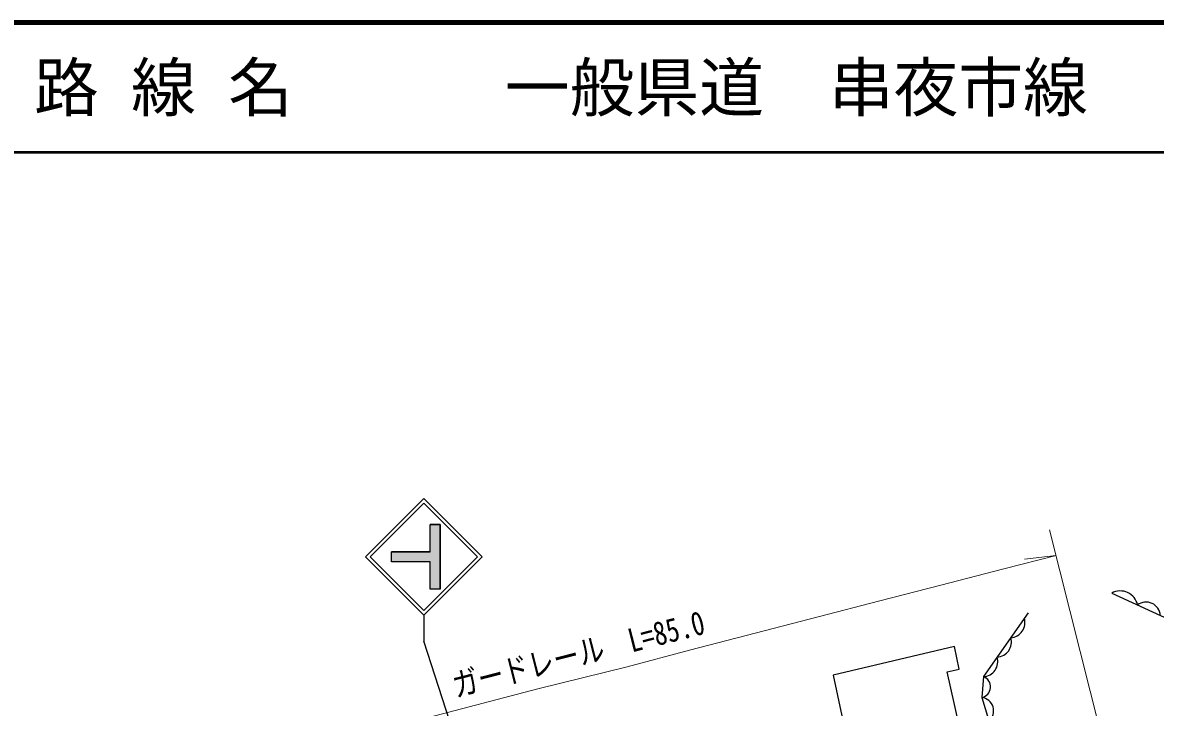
# Model space of a CAD drawing. Units: millimetres at full size, sheet at 1:1000; details may follow other scales. Extents: x 40000 to 680000, y 20000 to 380000.
# Drawn here: x 179503 to 266949, y 327162 to 380000 of the extents above; entities that cross this region are included whole.
import ezdxf
from ezdxf.enums import TextEntityAlignment as Align

# ---------------------------------------------------------------- set-up
doc = ezdxf.new("R2010")
doc.units = ezdxf.units.MM
doc.header["$LTSCALE"] = 1000
for name, color, linetype, lineweight in [('M-BGD', 7, 'Continuous', 25), ('M-STR-HTXT', 7, 'Continuous', 13), ('M-STR-STRC', 7, 'Continuous', 25), ('M-TTL', 2, 'Continuous', 140), ('M-TTL-LINE', 7, 'Continuous', 50)]:
    doc.layers.add(name, color=color, linetype=linetype, lineweight=lineweight)
doc.layers.add('M-TTL-TXT', color=7, linetype='Continuous')
doc.styles.add('ＭＳ ゴシック', font='')
doc.styles.get('ＭＳ ゴシック').set_extended_font_data('MS Gothic')

msp = doc.modelspace()

# ---------------------------------------------------------------- hatches: boundary and pattern name
at = {"layer": 'M-STR-STRC'}
msp.add_hatch(color=256, dxfattribs=at).paths.add_polyline_path([(210976, 338403), (210976, 336278), (211726, 336278), (211726, 341278), (210976, 341278), (210976, 339153), (207976, 339153), (207976, 338403)])

# ---------------------------------------------------------------- linework, layer by layer
at = {"layer": 'M-BGD'}
msp.add_line((263582, 335985), (269425, 333292), dxfattribs=at)
msp.add_lwpolyline([(257126, 334457), (253691, 329531), (253548, 327922), (256733, 317405), (258559, 317584), (262813, 319124), (264627, 319858), (265545, 320432), (266441, 321235), (266969, 321970), (267566, 322910), (268369, 324792), (268622, 327900), (269081, 330584), (270022, 334348), (271377, 338708)], dxfattribs=at)
msp.add_lwpolyline([(242072, 329655), (244683, 317442), (247921, 318172), (247999, 317572), (251289, 318277), (250898, 320260), (252960, 320625), (250871, 329890), (251811, 330099), (251446, 331847)], close=True, dxfattribs=at)
for centre, radius, start, end in [((264227, 334752), 1391, 12.8886, 117.63395), ((266240, 334192), 1091, 3.46715, 127.0554), ((255711, 333707), 1173, 273.74761, 16.46522), ((254663, 332205), 1173, 273.74761, 16.46522), ((253615, 330702), 1173, 273.74761, 16.46522), ((253382, 328748), 843, 281.39388, 68.44136), ((253434, 326896), 1032, 310.03125, 83.67087)]:
    msp.add_arc(centre, radius, start, end, dxfattribs=at)
at = {"layer": 'M-STR-HTXT'}
for p, q in [((258789, 340863), (264700, 317427)), ((259292, 338867), (256851, 338604))]:
    msp.add_line(p, q, dxfattribs=at)
msp.add_lwpolyline([(176754, 317627), (182209, 319043), (189242, 320844), (196398, 322662), (203822, 324564), (211319, 326508), (219285, 328587), (226173, 330293), (230980, 331580), (236060, 332877), (240919, 334152), (245671, 335387), (250380, 336587), (255245, 337846), (259292, 338867)], dxfattribs=at)
at = {"layer": 'M-STR-STRC'}
for p, q in [((205977, 338779), (210477, 343279)), ((206330, 338779), (210477, 342925)), ((214977, 338778), (210477, 343279)), ((214623, 338778), (210477, 342925)), ((211726, 341278), (210976, 341278)), ((210976, 339153), (210976, 341278)), ((211726, 336278), (211726, 341278)), ((205977, 338779), (210477, 334278)), ((206330, 338779), (210477, 334632)), ((207976, 338403), (207976, 339153)), ((210976, 339153), (207976, 339153)), ((210477, 334632), (214623, 338778)), ((210477, 334278), (214977, 338778)), ((210976, 338403), (207976, 338403)), ((210976, 336278), (210976, 338403)), ((211726, 336278), (210976, 336278)), ((210477, 334278), (210477, 332278)), ((219956, 303079), (210477, 332278))]:
    msp.add_line(p, q, dxfattribs=at)
msp.add_lwpolyline([(207976, 339153), (210976, 339153), (210976, 341278), (211726, 341278), (211726, 336278), (210976, 336278), (210976, 338403), (207976, 338403)], close=True, dxfattribs=at)
at = {"layer": 'M-TTL'}
msp.add_line((680000, 380000), (40000, 380000), dxfattribs=at)
at = {"layer": 'M-TTL-LINE'}
msp.add_line((40000, 370000), (680000, 370000), dxfattribs=at)

# ---------------------------------------------------------------- texts
at = {"layer": 'M-STR-HTXT', "style": 'ＭＳ ゴシック', "width": 0.8}
msp.add_text('ガードレール\u3000L=85.0', height=1833, rotation=14.319, dxfattribs=at).set_placement((222770, 329869), align=Align.BOTTOM_CENTER)
at = {"layer": 'M-TTL-TXT', "style": 'ＭＳ ゴシック'}
for s, p in [('路 線 名', (180380, 375000)), ('一般県道\u3000串夜市線', (216734, 375000))]:
    msp.add_text(s, height=3666, dxfattribs=at).set_placement(p, align=Align.MIDDLE_LEFT)

doc.saveas('drawing.dxf')
